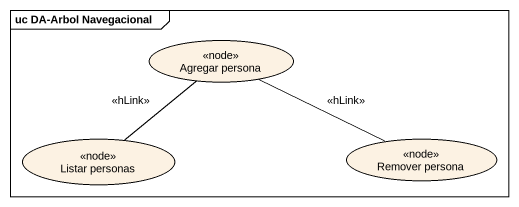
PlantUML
@startuml
mainframe uc DA-Arbol Navegacional
usecase "Agregar persona" as Agregar_persona <<node>>
usecase "Listar personas" as Listar_personas <<node>>
usecase "Remover persona" as Remover_persona <<node>>
Agregar_persona -- Listar_personas : <<hLink>>
Agregar_persona -right- Remover_persona : <<hLink>>
@enduml
